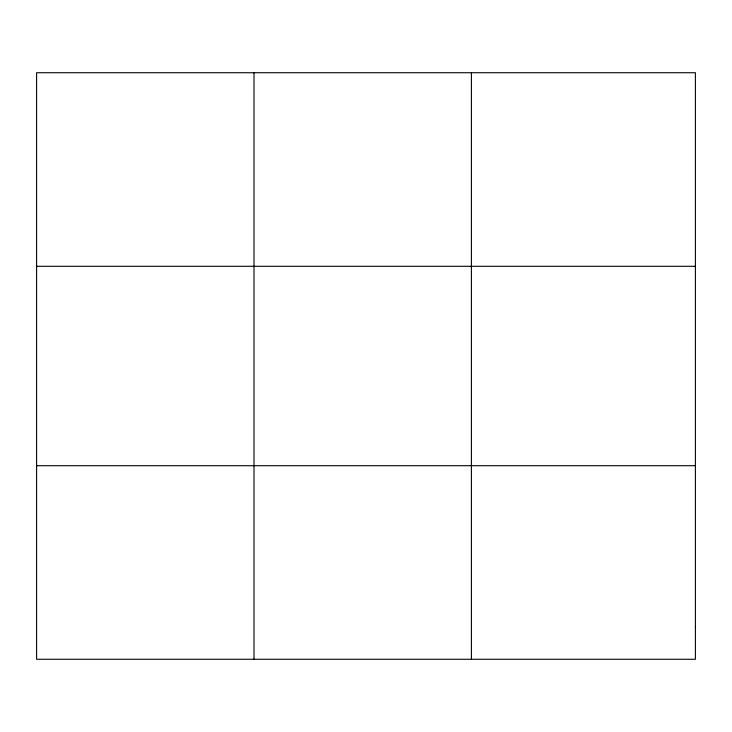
<?xml version="1.0" encoding="UTF-8"?>
<svg xmlns="http://www.w3.org/2000/svg" width="732" height="732" viewBox="0 0 732 732"><rect width="100%" height="100%" fill="white"/><g stroke="black" fill="none" stroke-linecap="round" stroke-linejoin="round"><path stroke-width="1.1" d="M254.004 72.733L254.004 659.267M471.408 72.733L471.408 659.267M36.6 266.292L695.4 266.292M36.6 465.708L695.4 465.708M695.4 627.004L695.4 659.267L36.6 659.267L36.6 72.733L695.4 72.733L695.4 627.004"/></g></svg>
